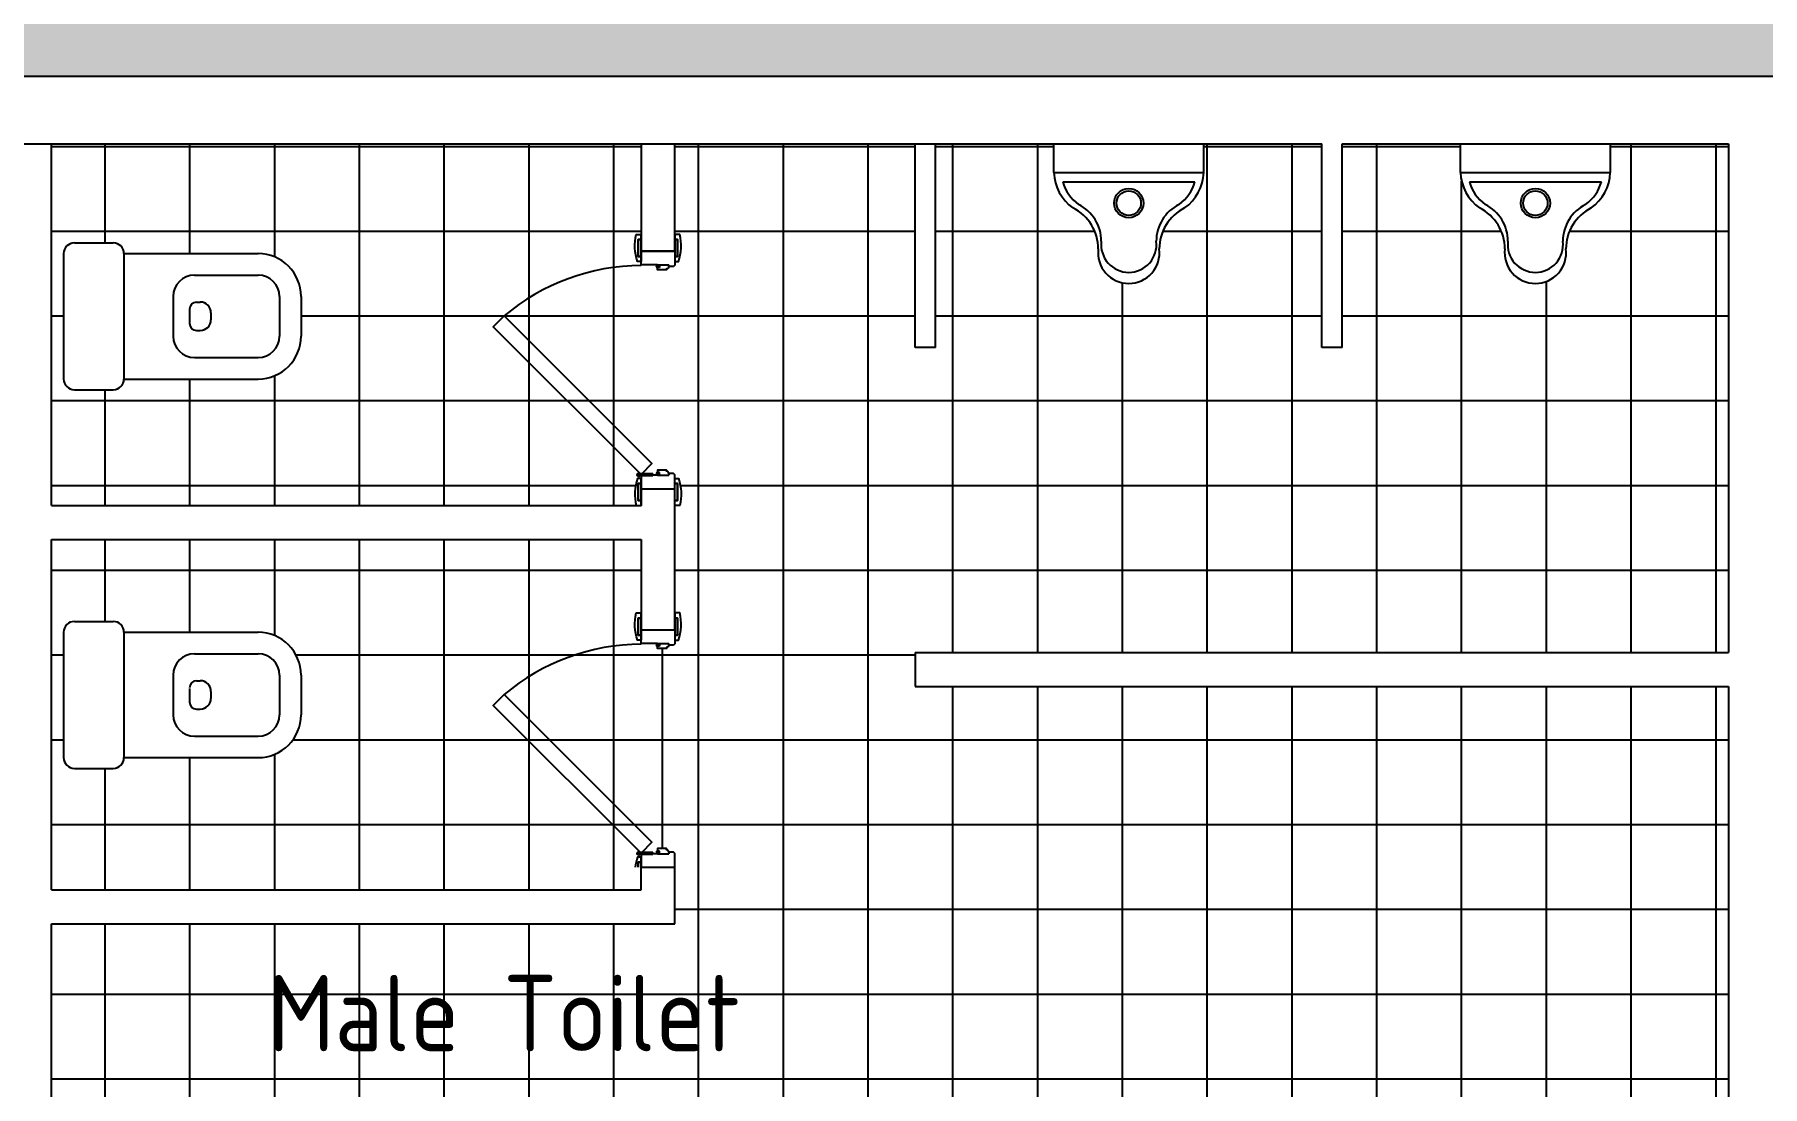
# Model space of a CAD drawing. Header units: inches. Extents: x 527079 to 698187, y -115864 to 63842.
# Drawn here: x 559792 to 564887, y -76796 to -73694 of the extents above; entities that cross this region are included whole.
import ezdxf

# ---------------------------------------------------------------- set-up
doc = ezdxf.new("R2010")
doc.units = ezdxf.units.IN
doc.header["$LTSCALE"] = 8
doc.header["$MEASUREMENT"] = 0
for name, color, linetype in [('doors_windows', 250, 'Continuous'), ('floor', 177, 'Continuous'), ('hatch', 8, 'Continuous'), ('sanitary', 149, 'Continuous'), ('txt', 7, 'Continuous'), ('walls', 5, 'Continuous')]:
    doc.layers.add(name, color=color, linetype=linetype)
doc.styles.get("Standard").update_dxf_attribs({"font": 'isocp.shx'})

msp = doc.modelspace()

# ---------------------------------------------------------------- hatches: boundary and pattern name
at = {"layer": 'hatch'}
h = msp.add_hatch(color=254, dxfattribs=at)
h.paths.add_polyline_path([(552987.1, -99666.6), (533187.1, -99666.6), (533187.1, -74016.6), (533187.1, -39916.6), (697987.1, -39916.6), (697987.1, -110716.6), (623187.1, -110716.6), (623187.1, -105016.6), (623187.1, -104816.6), (603212.1, -104816.6), (603212.1, -73816.6), (552987.1, -73816.6)])
h.paths.add_polyline_path([(617987.1, -74716.6), (628187.1, -74716.6), (628187.1, -80916.6), (617987.1, -80916.6)], flags=16)
h = msp.add_hatch(dxfattribs=at)
h.set_pattern_fill('NET', color=254, scale=2000, style=0)
h.set_pattern_definition([(0, (-1e-10, 48226.12), (0, 250), []), (90, (-1e-10, 48226.12), (-250, 2e-14), [])])
h.paths.add_polyline_path([(561566.4, -75399.9), (561580.4, -75399.9), (561580.4, -75183.3), (559842.1, -75183.3), (559842.1, -76216.9), (561580.4, -76216.9), (561580.4, -76149.9), (561580.4, -76111.9), (561577.6, -76111.9, -0.720759), (561568.6, -76108.9, -0.720759), (561577.6, -76105.9), (561615.4, -76105.9), (561615.4, -76109.9), (561629.4, -76109.9), (561629.4, -76103.7, -0.555754), (561629.4, -76102.4), (561629.4, -76094.9), (561642.4, -76094.9), (561642.4, -75504.9), (561629.4, -75504.9), (561629.4, -75494.7, -0.555754), (561629.4, -75493.4), (561629.4, -75489.9), (561580.4, -75489.9), (561580.4, -75479.9), (561570.4, -75479.9, -0.149634)], flags=16)
h.paths.add_polyline_path([(561625.4, -75495.4, 0.999997), (561629.4, -75495.4, 1)], flags=0)
h.paths.add_polyline_path([(560577.8, -75583.3), (560577.8, -75699.9, -0.414214), (560451.1, -75826.6), (560055.6, -75826.6, -0.414214), (560023.9, -75858.2), (559909.5, -75858.2, -0.414214), (559877.8, -75826.6), (559877.8, -75456.6, -0.414214), (559909.5, -75425), (560023.9, -75425, -0.414214), (560055.6, -75456.6), (560451.1, -75456.6, -0.414214)], flags=0)
h.paths.add_polyline_path([(563087.1, -74396.9, -0.217223), (563018.6, -74428.1, -0.451123), (562928.6, -74326.2, 0.284079), (562854, -74205.4, -0.231143), (562797.7, -74101.2), (562797.6, -74101.2), (562797.6, -74016.6), (562449.1, -74016.6), (562449.1, -74616.6), (562389.1, -74616.6), (562389.1, -74016.6), (561680.4, -74016.6), (561680.4, -74283.3), (561694.4, -74283.3, -0.149634), (561690.4, -74363.3), (561680.4, -74363.3), (561680.4, -74371.5, -0.414214), (561673.6, -74378.3), (561662.2, -74378.3), (561662.2, -74378.3, -0.414214), (561655.4, -74385.1), (561655.4, -74385.1), (561655.4, -74388.3), (561629.4, -74388.3), (561629.4, -74378.1, -0.555754), (561629.4, -74376.8), (561629.4, -74373.3), (561580.4, -74373.3), (561580.4, -74363.3), (561570.4, -74363.3, -0.149634), (561566.4, -74283.3), (561580.4, -74283.3), (561580.4, -74016.6), (559842.1, -74016.6), (559842.1, -75083.3), (561566.4, -75083.3, -0.149634), (561570.4, -75003.3), (561580.4, -75003.3), (561580.4, -74995.3), (561577.6, -74995.3, -0.720759), (561568.6, -74992.3, -0.720759), (561577.6, -74989.3), (561615.4, -74989.3), (561615.4, -74993.3), (561629.4, -74993.3), (561629.4, -74987.1, -0.555754), (561629.4, -74985.8), (561629.4, -74985.3), (561629.4, -74978.3), (561655.4, -74978.3), (561655.4, -74981.5), (561655.4, -74981.5, -0.414214), (561662.2, -74988.3), (561662.2, -74988.3), (561673.6, -74988.3, -0.414214), (561680.4, -74995.1), (561680.4, -75003.3), (561690.4, -75003.3, -0.149634), (561694.4, -75083.3), (561680.4, -75083.3), (561680.4, -75399.9), (561694.4, -75399.9, -0.149634), (561690.4, -75479.9), (561680.4, -75479.9), (561680.4, -75488.1, -0.414214), (561673.6, -75494.9), (561662.2, -75494.9), (561662.2, -75494.9, -0.414214), (561655.4, -75501.7), (561655.4, -75501.7), (561655.4, -75504.9), (561642.4, -75504.9), (561642.4, -76094.9), (561655.4, -76094.9), (561655.4, -76098.1), (561655.4, -76098.1, -0.414214), (561662.2, -76104.9), (561662.2, -76104.9), (561673.6, -76104.9, -0.414214), (561680.4, -76111.7), (561680.4, -76149.9), (561680.4, -76316.9), (559842.1, -76316.9), (559842.1, -77502.9, -0.149634), (559922.1, -77506.9), (559922.1, -77516.9), (559930.1, -77516.9), (559930.1, -77514.1, -0.236068), (559928.1, -77510.1, -1), (559938.1, -77510.1), (559940.9, -77510.1), (560581.8, -76869.2), (560613.6, -76901, -0.192158), (560850.1, -77516.9), (560862.1, -77516.9), (560862.1, -77506.9, -0.149634), (560942.1, -77502.9), (560942.1, -77516.9), (562389.1, -77516.9), (562389.1, -76916.9), (562489.1, -76916.9), (563087.1, -76916.9), (563087.1, -75616.6), (562389.1, -75616.6), (562389.1, -75516.6), (563087.1, -75516.6)])
h.paths.add_polyline_path([(561625.4, -74987.8, 1), (561629.4, -74987.8, 1)], flags=16)
h.paths.add_polyline_path([(561625.4, -74378.8, 1), (561629.4, -74378.8, 1)], flags=16)
h.paths.add_polyline_path([(560451.1, -74709.9), (560055.6, -74709.9, -0.414214), (560023.9, -74741.6), (559909.5, -74741.6, -0.414214), (559877.8, -74709.9), (559877.8, -74340, -0.414214), (559909.5, -74308.3), (560023.9, -74308.3, -0.414214), (560055.6, -74340), (560451.1, -74340, -0.414214), (560577.8, -74466.6), (560577.8, -74583.2, -0.414214)], flags=16)
h.paths.add_polyline_path([(564787.1, -74016.6), (564438.6, -74016.6), (564438.6, -74101.2), (564438.5, -74101.2, -0.231143), (564382.2, -74205.4, 0.284079), (564307.6, -74326.2, -0.451123), (564217.6, -74428.1, -0.451123), (564127.6, -74326.2, 0.284079), (564053, -74205.4, -0.231143), (563996.7, -74101.2), (563996.5, -74101.2), (563996.5, -74016.6), (563648.1, -74016.6), (563648.1, -74616.6), (563588.1, -74616.6), (563588.1, -74016.6), (563239.7, -74016.6), (563239.7, -74101.2), (563239.5, -74101.2, -0.231143), (563183.2, -74205.4, 0.284079), (563108.6, -74326.2, -0.213025), (563087.1, -74396.9), (563087.1, -75516.6), (564787.1, -75516.6)])
h.paths.add_polyline_path([(564787.1, -75616.6), (563087.1, -75616.6), (563087.1, -76916.9), (564787.1, -76916.9)])
h.paths.add_polyline_path([(560411, -76411.3), (561941, -76411.3), (561941, -76748.8), (560411, -76748.8)], flags=24)

# ---------------------------------------------------------------- linework, layer by layer
at = {"layer": 'doors_windows', "color": 4, "ltscale": 10}
for p, q in [((561629.4, -74373.3, 0), (561662.2, -74373.3, 0)), ((561634.4, -74376.3, 0), (561629.4, -74376.3, 0)), ((561629.4, -74376.3, 0), (561629.4, -74378, 0)), ((561629.4, -74376.3, 0), (561629.4, -74378.1, 0)), ((561629.4, -74378.1, 0), (561630.2, -74378.1, 0)), ((561629.4, -74379.5, 0), (561629.4, -74381.3, 0)), ((561629.4, -74379.5, 0), (561630.2, -74379.5, 0)), ((561634.4, -74381.3, 0), (561629.4, -74381.3, 0)), ((561630.2, -74377, 0), (561630.2, -74378.1, 0)), ((561633.7, -74377, 0), (561630.2, -74377, 0)), ((561630.2, -74379.5, 0), (561630.2, -74380.5, 0)), ((561633.7, -74380.5, 0), (561630.2, -74380.5, 0)), ((561633.7, -74377, 0), (561633.7, -74380.5, 0)), ((561634.4, -74376.3, 0), (561634.4, -74381.3, 0)), ((561662.2, -74378.3, 0), (561662.2, -74373.3, 0)), ((561580.4, -74992.3, 0), (561567.1, -74992.3, 0)), ((561573.6, -74985.8, 0), (561573.6, -74998.8, 0)), ((561615.4, -74989.3, 0), (561577.6, -74989.3, 0)), ((561615.4, -74995.3, 0), (561577.6, -74995.3, 0)), ((561615.4, -74991.3, 0), (561578.5, -74991.3, 0)), ((561615.4, -74993.3, 0), (561578.5, -74993.3, 0)), ((561615.4, -74989.3, 0), (561615.4, -74991.3, 0)), ((561615.4, -74993.3, 0), (561615.4, -74995.3, 0)), ((561629.4, -74987, 0), (561629.4, -74985.3, 0)), ((561634.4, -74985.3, 0), (561629.4, -74985.3, 0)), ((561629.4, -74987.1, 0), (561630.2, -74987.1, 0)), ((561629.4, -74988.5, 0), (561630.2, -74988.5, 0)), ((561629.4, -74990.3, 0), (561629.4, -74988.5, 0)), ((561629.4, -74990.3, 0), (561629.4, -74988.5, 0)), ((561634.4, -74990.3, 0), (561629.4, -74990.3, 0)), ((561629.4, -74993.3, 0), (561662.2, -74993.3, 0)), ((561630.2, -74987.1, 0), (561630.2, -74986, 0)), ((561633.7, -74986, 0), (561630.2, -74986, 0)), ((561630.2, -74989.5, 0), (561630.2, -74988.5, 0)), ((561633.7, -74989.5, 0), (561630.2, -74989.5, 0)), ((561633.7, -74989.5, 0), (561633.7, -74986, 0)), ((561634.4, -74990.3, 0), (561634.4, -74985.3, 0)), ((561662.2, -74988.3, 0), (561662.2, -74993.3, 0)), ((561680.4, -75083.3, 0), (561680.4, -75015.8, 0)), ((561629.4, -75489.9, 0), (561662.2, -75489.9, 0)), ((561634.4, -75492.9, 0), (561629.4, -75492.9, 0)), ((561629.4, -75492.9, 0), (561629.4, -75494.7, 0)), ((561629.4, -75492.9, 0), (561629.4, -75494.7, 0)), ((561629.4, -75494.7, 0), (561630.2, -75494.7, 0)), ((561629.4, -75496.1, 0), (561630.2, -75496.1, 0)), ((561629.4, -75496.2, 0), (561629.4, -75497.9, 0)), ((561634.4, -75497.9, 0), (561629.4, -75497.9, 0)), ((561630.2, -75493.7, 0), (561630.2, -75494.7, 0)), ((561633.7, -75493.7, 0), (561630.2, -75493.7, 0)), ((561630.2, -75496.1, 0), (561630.2, -75497.2, 0)), ((561633.7, -75497.2, 0), (561630.2, -75497.2, 0)), ((561633.7, -75493.7, 0), (561633.7, -75497.2, 0)), ((561634.4, -75492.9, 0), (561634.4, -75497.9, 0)), ((561662.2, -75494.9, 0), (561662.2, -75489.9, 0)), ((561580.4, -76108.9, 0), (561567.1, -76108.9, 0)), ((561573.6, -76102.4, 0), (561573.6, -76115.4, 0)), ((561615.4, -76105.9, 0), (561577.6, -76105.9, 0)), ((561615.4, -76111.9, 0), (561577.6, -76111.9, 0)), ((561615.4, -76107.9, 0), (561578.5, -76107.9, 0)), ((561615.4, -76109.9, 0), (561578.5, -76109.9, 0)), ((561615.4, -76105.9, 0), (561615.4, -76107.9, 0)), ((561615.4, -76109.9, 0), (561615.4, -76111.9, 0)), ((561629.4, -76103.7, 0), (561629.4, -76101.9, 0)), ((561634.4, -76101.9, 0), (561629.4, -76101.9, 0)), ((561629.4, -76103.7, 0), (561630.2, -76103.7, 0)), ((561629.4, -76105.1, 0), (561630.2, -76105.1, 0)), ((561629.4, -76106.9, 0), (561629.4, -76105.1, 0)), ((561629.4, -76106.9, 0), (561629.4, -76105.2, 0)), ((561634.4, -76106.9, 0), (561629.4, -76106.9, 0)), ((561629.4, -76109.9, 0), (561662.2, -76109.9, 0)), ((561630.2, -76103.7, 0), (561630.2, -76102.7, 0)), ((561633.7, -76102.7, 0), (561630.2, -76102.7, 0)), ((561630.2, -76106.2, 0), (561630.2, -76105.1, 0)), ((561633.7, -76106.2, 0), (561630.2, -76106.2, 0)), ((561633.7, -76106.2, 0), (561633.7, -76102.7, 0)), ((561634.4, -76106.9, 0), (561634.4, -76101.9, 0)), ((561662.2, -76104.9, 0), (561662.2, -76109.9, 0))]:
    msp.add_line(p, q, dxfattribs=at)
at = {"layer": 'doors_windows', "color": 4, "ltscale": 10, "elevation": 0}
for points in [[(561572.4, -74348.3), (561580.4, -74348.3), (561580.4, -74363.3), (561570.4, -74363.3, -0.149634), (561566.4, -74283.3), (561580.4, -74283.3), (561580.4, -74298.3), (561572.4, -74298.3)], [(561688.4, -74348.3), (561680.4, -74348.3), (561680.4, -74363.3), (561690.4, -74363.3, 0.149634), (561694.4, -74283.3), (561680.4, -74283.3), (561680.4, -74298.3), (561688.4, -74298.3)], [(561629.4, -74373.3), (561580.4, -74373.3), (561580.4, -74333.3), (561680.4, -74333.3), (561680.4, -74371.5, -0.414214), (561673.6, -74378.3), (561662.2, -74378.3), (561662.2, -74378.3, -0.414214), (561655.4, -74385.1), (561655.4, -74385.1), (561655.4, -74388.3), (561629.4, -74388.3)], [(561629.4, -74993.3), (561580.4, -74993.3), (561580.4, -75033.3), (561680.4, -75033.3), (561680.4, -74995.1, 0.414214), (561673.6, -74988.3), (561662.2, -74988.3), (561662.2, -74988.3, 0.414214), (561655.4, -74981.5), (561655.4, -74981.5), (561655.4, -74978.3), (561629.4, -74978.3)], [(561572.4, -75018.3), (561580.4, -75018.3), (561580.4, -75003.3), (561570.4, -75003.3, 0.149634), (561566.4, -75083.3), (561580.4, -75083.3), (561580.4, -75068.3), (561572.4, -75068.3)], [(561688.4, -75018.3), (561680.4, -75018.3), (561680.4, -75003.3), (561690.4, -75003.3, -0.149634), (561694.4, -75083.3), (561680.4, -75083.3), (561680.4, -75068.3), (561688.4, -75068.3)], [(561572.4, -75464.9), (561580.4, -75464.9), (561580.4, -75479.9), (561570.4, -75479.9, -0.149634), (561566.4, -75399.9), (561580.4, -75399.9), (561580.4, -75414.9), (561572.4, -75414.9)], [(561688.4, -75464.9), (561680.4, -75464.9), (561680.4, -75479.9), (561690.4, -75479.9, 0.149634), (561694.4, -75399.9), (561680.4, -75399.9), (561680.4, -75414.9), (561688.4, -75414.9)], [(561629.4, -75489.9), (561580.4, -75489.9), (561580.4, -75449.9), (561680.4, -75449.9), (561680.4, -75488.1, -0.414214), (561673.6, -75494.9), (561662.2, -75494.9), (561662.2, -75494.9, -0.414214), (561655.4, -75501.7), (561655.4, -75501.7), (561655.4, -75504.9), (561629.4, -75504.9)], [(561629.4, -76109.9), (561580.4, -76109.9), (561580.4, -76149.9), (561680.4, -76149.9), (561680.4, -76111.7, 0.414214), (561673.6, -76104.9), (561662.2, -76104.9), (561662.2, -76104.9, 0.414214), (561655.4, -76098.1), (561655.4, -76098.1), (561655.4, -76094.9), (561629.4, -76094.9)]]:
    msp.add_lwpolyline(points, format="xyb", close=True, dxfattribs=at)
for points in [[(561580.4, -74298.3), (561580.4, -74348.3), (561572.4, -74348.3), (561572.4, -74298.3)], [(561680.4, -74298.3), (561680.4, -74348.3), (561688.4, -74348.3), (561688.4, -74298.3)], [(561580.4, -74991.3), (561144.8, -74555.7), (561176.7, -74523.9), (561612.2, -74959.4)], [(561580.4, -75068.3), (561580.4, -75018.3), (561572.4, -75018.3), (561572.4, -75068.3)], [(561680.4, -75068.3), (561680.4, -75018.3), (561688.4, -75018.3), (561688.4, -75068.3)], [(561580.4, -75414.9), (561580.4, -75464.9), (561572.4, -75464.9), (561572.4, -75414.9)], [(561680.4, -75414.9), (561680.4, -75464.9), (561688.4, -75464.9), (561688.4, -75414.9)], [(561580.4, -76107.9), (561144.8, -75672.4), (561176.7, -75640.5), (561612.2, -76076.1)]]:
    msp.add_lwpolyline(points, close=True, dxfattribs=at)
msp.add_lwpolyline([(561572.4, -76149.9), (561572.4, -76134.9), (561580.4, -76134.9), (561580.4, -76119.9), (561570.4, -76119.9, 0.056532), (561563.3, -76149.9, 0.056532)], format="xyb", dxfattribs=at)
msp.add_lwpolyline([(561580.4, -76149.9), (561580.4, -76134.9), (561572.4, -76134.9), (561572.4, -76149.9)], dxfattribs=at)
at = {"layer": 'doors_windows', "color": 4, "ltscale": 10}
for centre, radius in [((561573.6, -74992.3, 0), 5), ((561573.6, -74992.3, 0), 3), ((561573.6, -76108.9, 0), 5), ((561573.6, -76108.9, 0), 3)]:
    msp.add_circle(centre, radius, dxfattribs=at)
for centre, radius, start, end in [((561583.4, -75006.1, 0), 630.8, 90.2679, 130.1442), ((561627.4, -74378.8, 0), 2, 27.6086, 332.3914), ((561629.8, -74377.4, 0), 0.75, 204.8256, 332.2413), ((561629.8, -74380.1, 0), 0.75, 27.7587, 155.1744), ((561631.9, -74378.8, 0), 1.75, 210.5018, 149.4982), ((561627.4, -74987.8, 0), 2, 27.6086, 332.3914), ((561629.8, -74986.4, 0), 0.75, 204.8256, 332.2413), ((561629.8, -74989.1, 0), 0.75, 27.7587, 155.1744), ((561631.9, -74987.8, 0), 1.75, 210.5018, 149.4982), ((561583.4, -76122.8, 0), 630.8, 90.2679, 130.1442), ((561627.4, -75495.4, 0), 2, 27.6086, 332.3914), ((561629.8, -75494.1, 0), 0.75, 204.8256, 332.2413), ((561629.8, -75496.8, 0), 0.75, 27.7587, 155.1744), ((561631.9, -75495.4, 0), 1.75, 210.5018, 149.4982), ((561627.4, -76104.4, 0), 2, 27.6086, 332.3914), ((561629.8, -76103.1, 0), 0.75, 204.8256, 332.2413), ((561629.8, -76105.8, 0), 0.75, 27.7587, 155.1744), ((561631.9, -76104.4, 0), 1.75, 210.5018, 149.4982)]:
    msp.add_arc(centre, radius, start, end, dxfattribs=at)
at = {"layer": 'floor'}
for p, q in [((561580.4, -74333.3, 0), (561580.4, -74283.3, 0)), ((561580.4, -74283.3, 0), (561580.4, -74333.3, 0)), ((561680.4, -74333.3, 0), (561680.4, -74283.3, 0)), ((561680.4, -74333.3, 0), (561680.4, -74283.3, 0))]:
    msp.add_line(p, q, dxfattribs=at)
at = {"layer": 'sanitary'}
for p, q in [((562797.6, -74101.2, 0), (562797.6, -74016.6, 0)), ((563239.7, -74101.2, 0), (563239.7, -74016.6, 0)), ((563996.5, -74101.2, 0), (563996.5, -74016.6, 0)), ((564438.6, -74101.2, 0), (564438.6, -74016.6, 0)), ((562797.6, -74101.2, 0), (563239.7, -74101.2, 0)), ((562823.9, -74128.2, 0), (563213.3, -74128.2, 0)), ((563996.5, -74101.2, 0), (564438.6, -74101.2, 0)), ((564022.9, -74128.2, 0), (564412.3, -74128.2, 0)), ((559909.5, -74308.3, 0), (560023.9, -74308.3, 0)), ((559877.8, -74340, 0), (559877.8, -74709.9, 0)), ((560055.6, -74340, 0), (560055.6, -74709.9, 0)), ((560055.6, -74340, 0), (560451.1, -74340, 0)), ((560263.8, -74403.3, 0), (560451.1, -74403.3, 0)), ((560200.4, -74466.6, 0), (560200.4, -74583.2, 0)), ((560269.9, -74483.1, 0), (560280.5, -74483.1, 0)), ((560514.5, -74466.6, 0), (560514.5, -74583.2, 0)), ((560577.8, -74466.6, 0), (560577.8, -74583.2, 0)), ((560248.8, -74504.2, 0), (560248.8, -74545.6, 0)), ((560312.2, -74514.8, 0), (560312.2, -74535.1, 0)), ((560269.9, -74566.7, 0), (560280.5, -74566.7, 0)), ((560263.8, -74646.6, 0), (560451.1, -74646.6, 0)), ((559909.5, -74741.6, 0), (560023.9, -74741.6, 0)), ((560055.6, -74709.9, 0), (560451.1, -74709.9, 0)), ((559877.8, -75456.6, 0), (559877.8, -75826.6, 0)), ((559909.5, -75425, 0), (560023.9, -75425, 0)), ((560055.6, -75456.6, 0), (560055.6, -75826.6, 0)), ((560055.6, -75456.6, 0), (560451.1, -75456.6, 0)), ((560263.8, -75520, 0), (560451.1, -75520, 0)), ((560200.4, -75584.5, 0), (560200.4, -75699.9, 0)), ((560269.9, -75599.8, 0), (560280.5, -75599.8, 0)), ((560514.5, -75583.3, 0), (560514.5, -75699.9, 0)), ((560577.8, -75583.3, 0), (560577.8, -75699.9, 0)), ((560248.8, -75622.6, 0), (560248.8, -75662.3, 0)), ((560312.2, -75631.5, 0), (560312.2, -75651.7, 0)), ((560269.9, -75683.4, 0), (560280.5, -75683.4, 0)), ((560263.8, -75763.2, 0), (560451.1, -75763.2, 0)), ((559909.5, -75858.2, 0), (560023.9, -75858.2, 0)), ((560055.6, -75826.6, 0), (560451.1, -75826.6, 0))]:
    msp.add_line(p, q, dxfattribs=at)
for centre, radius in [((563018.6, -74191.2, 0), 43.2), ((563018.6, -74191.2, 0), 36), ((564217.6, -74191.2, 0), 43.2), ((564217.6, -74191.2, 0), 36)]:
    msp.add_circle(centre, radius, dxfattribs=at)
for centre, radius, start, end in [((562932.6, -74095.7, 0), 135, 180, 180.1174), ((562932.6, -74095.7, 0), 135, 182.3442, 234.4041), ((562941.2, -74096.2, 0), 121.5, 195.2556, 234.4041), ((563096.1, -74096.2, 0), 121.5, 305.5959, 344.7444), ((563104.7, -74095.7, 0), 135, 305.5959, 357.6558), ((563104.7, -74095.7, 0), 135, 359.9033, 0), ((564131.5, -74095.7, 0), 135, 180, 180.1174), ((564131.5, -74095.7, 0), 135, 182.3442, 234.4041), ((564140.2, -74096.2, 0), 121.5, 195.2556, 234.4041), ((564295, -74096.2, 0), 121.5, 305.5959, 344.7444), ((564303.6, -74095.7, 0), 135, 305.5959, 357.6558), ((564303.6, -74095.7, 0), 135, 359.9033, 0), ((562793.6, -74326.2, 0), 135, 0, 63.4349), ((562816.1, -74303.7, 0), 121.5, 0, 63.4349), ((563221.1, -74303.7, 0), 121.5, 116.5651, 180), ((563243.6, -74326.2, 0), 135, 116.5651, 180), ((563992.6, -74326.2, 0), 135, 0, 63.4349), ((564015.1, -74303.7, 0), 121.5, 0, 63.4349), ((564420.1, -74303.7, 0), 121.5, 116.5651, 180), ((564442.6, -74326.2, 0), 135, 116.5651, 180), ((559909.5, -74340, 0), 31.7, 90, 180), ((560023.9, -74340, 0), 31.7, 0, 90), ((563018.6, -74337.4, 0), 90.7, 172.875, 270), ((563018.6, -74313.8, 0), 81.6, 172.875, 270), ((563018.6, -74313.8, 0), 81.6, 270, 7.125), ((563018.6, -74337.4, 0), 90.7, 270, 7.125), ((564217.6, -74337.4, 0), 90.7, 172.875, 270), ((564217.6, -74313.8, 0), 81.6, 172.875, 270), ((564217.6, -74313.8, 0), 81.6, 270, 7.125), ((564217.6, -74337.4, 0), 90.7, 270, 7.125), ((560451.1, -74466.6, 0), 126.7, 0, 90), ((560263.8, -74466.6, 0), 63.3, 90, 180), ((560451.1, -74466.6, 0), 63.3, 0, 90), ((560269.9, -74504.2, 0), 21.1, 90, 180), ((560280.5, -74514.8, 0), 31.7, 0, 90), ((560280.5, -74535.1, 0), 31.7, 270, 0), ((560263.8, -74583.2, 0), 63.3, 180, 270), ((560269.9, -74545.6, 0), 21.1, 180, 270), ((560451.1, -74583.2, 0), 126.7, 270, 0), ((560451.1, -74583.2, 0), 63.3, 270, 0), ((559909.5, -74709.9, 0), 31.7, 180, 270), ((560023.9, -74709.9, 0), 31.7, 270, 0), ((559909.5, -75456.6, 0), 31.7, 90, 180), ((560023.9, -75456.6, 0), 31.7, 0, 90), ((560451.1, -75583.3, 0), 126.7, 0, 90), ((560263.8, -75583.3, 0), 63.3, 90, 180), ((560451.1, -75583.3, 0), 63.3, 0, 90), ((560269.9, -75620.9, 0), 21.1, 90, 180), ((560280.5, -75631.5, 0), 31.7, 0, 90), ((560280.5, -75651.7, 0), 31.7, 270, 0), ((560263.8, -75699.9, 0), 63.3, 180, 270), ((560269.9, -75662.3, 0), 21.1, 180, 270), ((560451.1, -75699.9, 0), 126.7, 270, 0), ((560451.1, -75699.9, 0), 63.3, 270, 0), ((559909.5, -75826.6, 0), 31.7, 180, 270), ((560023.9, -75826.6, 0), 31.7, 270, 0)]:
    msp.add_arc(centre, radius, start, end, dxfattribs=at)
at = {"layer": 'walls', "ltscale": 10}
for p, q in [((553187.1, -73816.6), (565463.8, -73816.6)), ((553187.1, -74016.6), (561580.4, -74016.6)), ((559842.1, -75083.3, 0), (559842.1, -74016.6, 0)), ((561580.4, -74016.6, 0), (561580.4, -74333.3, 0)), ((561680.4, -74333.3, 0), (561680.4, -74016.6, 0)), ((561680.4, -74016.6, 0), (562389.1, -74016.6, 0)), ((562389.1, -74616.6, 0), (562389.1, -74016.6, 0)), ((562449.1, -74616.6, 0), (562449.1, -74016.6, 0)), ((562449.1, -74016.6, 0), (563588.1, -74016.6, 0)), ((563588.1, -74616.6, 0), (563588.1, -74016.6, 0)), ((563648.1, -74616.6, 0), (563648.1, -74016.6, 0)), ((564787.1, -74016.6), (564787.1, -75516.6, 0)), ((562449.1, -74616.6, 0), (562389.1, -74616.6, 0)), ((563648.1, -74616.6, 0), (563588.1, -74616.6, 0)), ((561680.4, -75449.9, 0), (561680.4, -75033.3, 0)), ((559842.1, -75083.3, 0), (561580.4, -75083.3, 0)), ((559842.1, -75183.3, 0), (561580.4, -75183.3, 0)), ((559842.1, -76216.9, 0), (559842.1, -75183.3, 0)), ((561580.4, -75183.3, 0), (561580.4, -75449.9, 0)), ((561580.4, -75449.9, 0), (561580.4, -75399.9, 0)), ((561580.4, -75399.9, 0), (561580.4, -75449.9, 0)), ((561680.4, -75449.9, 0), (561680.4, -75399.9, 0)), ((562389.1, -75516.6, 0), (564787.1, -75516.6, 0)), ((562389.1, -75516.6, 0), (562389.1, -75616.6, 0)), ((562389.1, -75616.6, 0), (564787.1, -75616.6, 0)), ((564787.1, -75616.6, 0), (564787.1, -80116.6, 0)), ((561680.4, -76316.9, 0), (561680.4, -76149.9, 0)), ((559842.1, -76216.9, 0), (561580.4, -76216.9, 0)), ((559842.1, -77516.9, 0), (559842.1, -76316.9, 0)), ((559842.1, -76316.9, 0), (561680.4, -76316.9, 0))]:
    msp.add_line(p, q, dxfattribs=at)
at = {"layer": 'walls'}
for p, q in [((557987.1, -73816.6), (563386.7, -73816.6)), ((553187.1, -74016.6), (562987.1, -74016.6)), ((563648.1, -74016.6, 0), (564787.1, -74016.6)), ((561680.4, -74333.3, 0), (561580.4, -74333.3, 0)), ((561580.4, -75033.3, 0), (561580.4, -75083.3, 0)), ((561642.4, -75504.9, 0), (561642.4, -76094.9, 0)), ((561580.4, -76216.9, 0), (561580.4, -76149.9, 0))]:
    msp.add_line(p, q, dxfattribs=at)

# ---------------------------------------------------------------- texts
at = {"layer": 'txt', "color": 176, "insert": (561176, -76580, 0), "char_height": 225, "attachment_point": 5}
msp.add_mtext('Male Toilet', dxfattribs=at)

doc.saveas('drawing.dxf')
